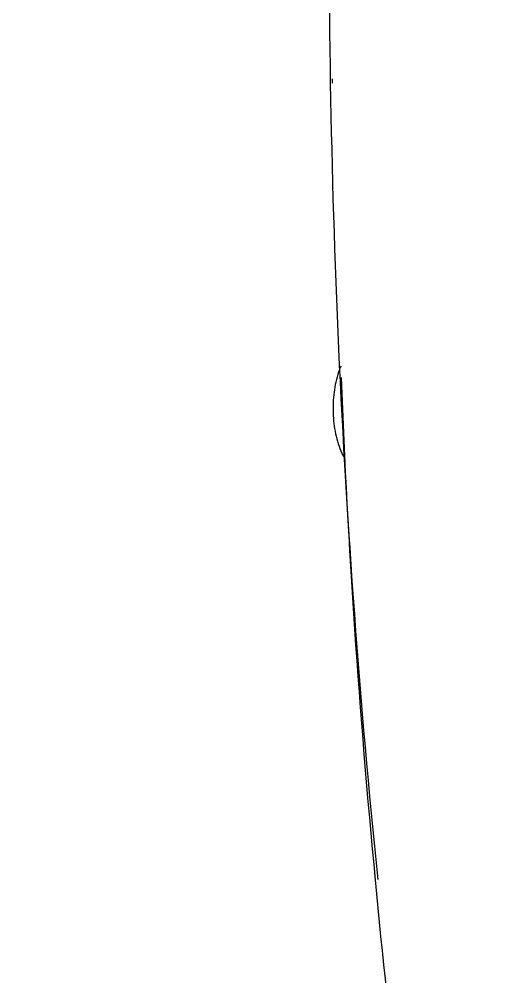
# Model space of a CAD drawing. Header units: millimetres. Extents: x 976 to 9349, y -714 to 2211.
# Drawn here: x 6694.386 to 6695.302, y 21.891 to 23.732 of the extents above; entities that cross this region are included whole.
import ezdxf

# ---------------------------------------------------------------- set-up
doc = ezdxf.new("R2010")
doc.units = ezdxf.units.MM
doc.layers.add('Wbudowane', color=175, linetype='Continuous')

# ---------------------------------------------------------------- blocks, each defined once
blk = doc.blocks.new('Z$W@#9123')
for centre, radius, start, end in [((20.8939, 49.0725), 10.9991, 275.26963, 279.83752), ((20.0703, 56.046), 18.0145, 269.33287, 275.84065), ((20.3035, 54.5959), 16.5532, 272.20021, 275.55085), ((19.8666, 65.1152), 27.0824, 271.05344, 271.07137)]:
    blk.add_arc(centre, radius, start, end)
blk.add_open_spline([(20.9171, 38.054), (20.9207, 38.0524), (20.9305, 38.0488), (20.9471, 38.0443), (20.9669, 38.0409), (20.987, 38.0392), (21.0072, 38.0391), (21.0273, 38.0407), (21.0471, 38.0438), (21.0664, 38.0489), (21.0825, 38.0551), (21.0918, 38.0601), (21.0954, 38.0622)], degree=3, knots=[0, 0, 0, 0, 0.068769, 0.178988, 0.285424, 0.389544, 0.492856, 0.596746, 0.702707, 0.812351, 0.926185, 1, 1, 1, 1])
blk = doc.blocks.new('Z$W@#8064')
for radius, start, end in [(70.8095, 251.130732, 289.039506), (74.8095, 247.274217, 292.891109)]:
    blk.add_arc((34.9005, 84.3318, 3.9752), radius, start, end)

msp = doc.modelspace()

# ---------------------------------------------------------------- block references
at = {"layer": 'Wbudowane'}
for name, p, rotation in [('Z$W@#8064', (6709.8524, -5.9427), 90), ('Z$W@#9123', (6656.9499, 43.9823), -90.00000000000001)]:
    msp.add_blockref(name, p, dxfattribs=dict(at, rotation=rotation))

doc.saveas('drawing.dxf')
